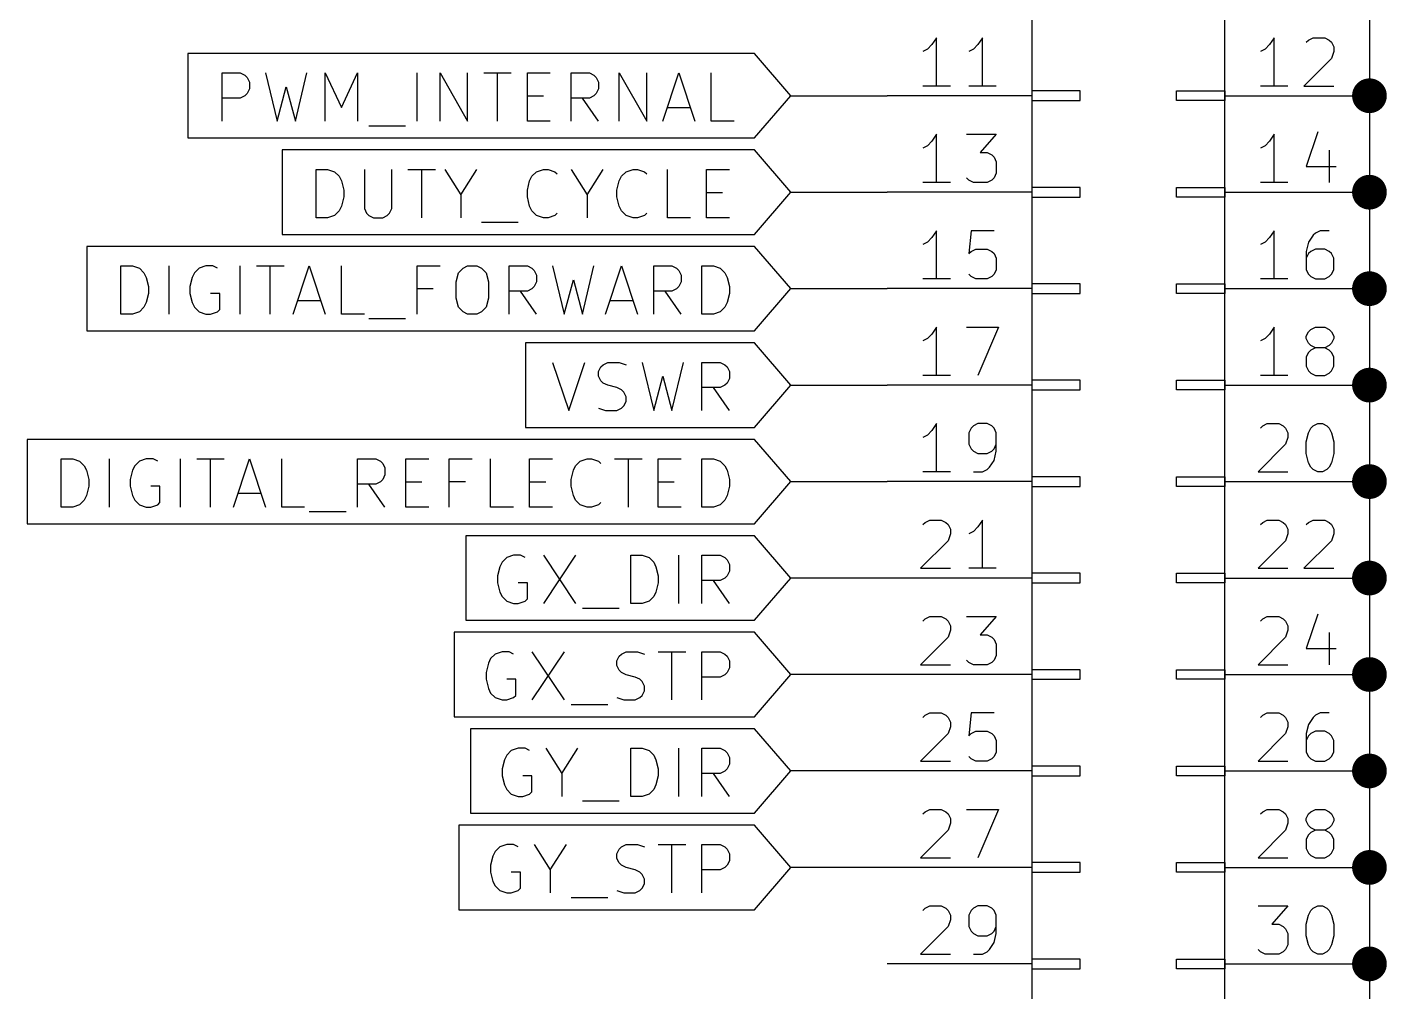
# Model space of a CAD drawing. Extents: x 0.4 to 16.1, y -11.3 to -0.4.
# Drawn here: x 10.298 to 11.708, y -2.739 to -1.739 of the extents above; entities that cross this region are included whole.
import ezdxf

# ---------------------------------------------------------------- set-up
doc = ezdxf.new("R2010")
doc.units = 0
doc.header["$MEASUREMENT"] = 0
for name, color, linetype in [('GREEN3', 91, 'CONTINUOUS'), ('LYELLOW', 51, 'CONTINUOUS'), ('RED2', 1, 'CONTINUOUS'), ('RED3', 11, 'CONTINUOUS')]:
    doc.layers.add(name, color=color, linetype=linetype)

msp = doc.modelspace()

# ---------------------------------------------------------------- linework, layer by layer
at = {"layer": 'GREEN3', "linetype": 'CONTINUOUS'}
for p, q in [((11.69, -1.71), (11.69, -1.81)), ((11.09, -1.81), (11.19, -1.81)), ((11.69, -1.81), (11.69, -1.91)), ((11.09, -1.91), (11.19, -1.91)), ((11.69, -1.91), (11.69, -2.01)), ((11.09, -2.01), (11.19, -2.01)), ((11.69, -2.01), (11.69, -2.11)), ((11.09, -2.11), (11.19, -2.11)), ((11.69, -2.11), (11.69, -2.21)), ((11.09, -2.21), (11.19, -2.21)), ((11.69, -2.21), (11.69, -2.31)), ((11.19, -2.31), (11.09, -2.31)), ((11.69, -2.31), (11.69, -2.41)), ((11.19, -2.41), (11.09, -2.41)), ((11.69, -2.41), (11.69, -2.51)), ((11.19, -2.51), (11.09, -2.51)), ((11.69, -2.51), (11.69, -2.61)), ((11.19, -2.61), (11.09, -2.61)), ((11.69, -2.61), (11.69, -2.71)), ((11.69, -2.71), (11.69, -2.81))]:
    msp.add_line(p, q, dxfattribs=at)
at = {"layer": 'GREEN3', "const_width": 0.018}
for points in [[(11.681, -1.81, 1), (11.699, -1.81, 1)], [(11.681, -1.91, 1), (11.699, -1.91, 1)], [(11.681, -2.01, 1), (11.699, -2.01, 1)], [(11.681, -2.11, 1), (11.699, -2.11, 1)], [(11.681, -2.21, 1), (11.699, -2.21, 1)], [(11.681, -2.31, 1), (11.699, -2.31, 1)], [(11.681, -2.41, 1), (11.699, -2.41, 1)], [(11.681, -2.51, 1), (11.699, -2.51, 1)], [(11.681, -2.61, 1), (11.699, -2.61, 1)], [(11.681, -2.71, 1), (11.699, -2.71, 1)]]:
    msp.add_lwpolyline(points, format="xyb", close=True, dxfattribs=at)
at = {"layer": 'LYELLOW', "linetype": 'CONTINUOUS'}
for p, q in [((11.34, -1.26), (11.34, -3.76)), ((11.54, -3.76), (11.54, -1.26))]:
    msp.add_line(p, q, dxfattribs=at)
at = {"layer": 'RED2', "linetype": 'CONTINUOUS'}
for p, q in [((11.34, -1.26), (11.34, -3.76)), ((11.54, -3.76), (11.54, -1.26)), ((11.0525, -1.7662), (10.4649, -1.7662)), ((10.4649, -1.7662), (10.4649, -1.81)), ((11.09, -1.81), (11.0525, -1.7662)), ((10.5002, -1.8364), (10.5002, -1.7864)), ((10.5002, -1.7864), (10.5192, -1.7864)), ((10.5192, -1.7864), (10.524, -1.7888)), ((10.524, -1.7888), (10.5264, -1.7911)), ((10.5454, -1.7864), (10.5573, -1.8364)), ((10.5764, -1.8364), (10.5883, -1.7864)), ((10.6073, -1.8364), (10.6073, -1.7864)), ((10.6073, -1.7864), (10.624, -1.8221)), ((10.624, -1.8221), (10.6406, -1.7864)), ((10.6406, -1.7864), (10.6406, -1.8364)), ((10.7026, -1.8364), (10.7026, -1.7864)), ((10.7264, -1.8364), (10.7264, -1.7864)), ((10.7264, -1.7864), (10.7549, -1.8364)), ((10.7549, -1.8364), (10.7549, -1.7864)), ((10.7716, -1.7864), (10.8002, -1.7864)), ((10.7859, -1.8364), (10.7859, -1.7864)), ((10.8168, -1.8364), (10.8168, -1.7864)), ((10.8168, -1.7864), (10.8406, -1.7864)), ((10.8621, -1.8364), (10.8621, -1.7864)), ((10.8621, -1.7864), (10.8811, -1.7864)), ((10.8811, -1.7864), (10.8859, -1.7888)), ((10.8859, -1.7888), (10.8883, -1.7911)), ((10.9121, -1.8364), (10.9121, -1.7864)), ((10.9121, -1.7864), (10.9406, -1.8364)), ((10.9406, -1.8364), (10.9406, -1.7864)), ((10.9573, -1.8364), (10.974, -1.7864)), ((10.974, -1.7864), (10.9906, -1.8364)), ((11.0073, -1.8364), (11.0073, -1.7864)), ((10.5264, -1.7911), (10.5287, -1.7959)), ((10.5287, -1.803), (10.5264, -1.8078)), ((10.5287, -1.7959), (10.5287, -1.803)), ((10.5573, -1.8364), (10.5668, -1.8007)), ((10.5668, -1.8007), (10.5764, -1.8364)), ((10.8883, -1.7911), (10.8906, -1.7959)), ((10.8906, -1.803), (10.8883, -1.8078)), ((10.8906, -1.7959), (10.8906, -1.803)), ((10.4649, -1.81), (10.4649, -1.8538)), ((10.5192, -1.8126), (10.5002, -1.8126)), ((10.524, -1.8102), (10.5192, -1.8126)), ((10.5264, -1.8078), (10.524, -1.8102)), ((10.8168, -1.8102), (10.8335, -1.8102)), ((10.8811, -1.8126), (10.8621, -1.8126)), ((10.8906, -1.8364), (10.874, -1.8126)), ((10.8859, -1.8102), (10.8811, -1.8126)), ((10.8883, -1.8078), (10.8859, -1.8102)), ((11.0525, -1.8538), (11.09, -1.81)), ((11.34, -1.81), (11.19, -1.81)), ((11.34, -1.805), (11.34, -1.815)), ((11.39, -1.805), (11.34, -1.805)), ((11.34, -1.815), (11.39, -1.815)), ((11.39, -1.815), (11.39, -1.805)), ((11.49, -1.815), (11.49, -1.805)), ((11.49, -1.805), (11.54, -1.805)), ((11.54, -1.815), (11.49, -1.815)), ((11.54, -1.805), (11.54, -1.815)), ((11.54, -1.81), (11.69, -1.81)), ((10.9621, -1.8221), (10.9859, -1.8221)), ((10.6526, -1.8411), (10.6906, -1.8411)), ((10.8406, -1.8364), (10.8168, -1.8364)), ((11.0311, -1.8364), (11.0073, -1.8364)), ((10.4649, -1.8538), (11.0525, -1.8538)), ((11.0525, -1.8662), (10.5625, -1.8662)), ((10.5625, -1.8662), (10.5625, -1.91)), ((11.09, -1.91), (11.0525, -1.8662)), ((10.5978, -1.9364), (10.5978, -1.8864)), ((10.5978, -1.8864), (10.6097, -1.8864)), ((10.6097, -1.8864), (10.6168, -1.8888)), ((10.6168, -1.8888), (10.6216, -1.8935)), ((10.6478, -1.8864), (10.6478, -1.9269)), ((10.6764, -1.9269), (10.6764, -1.8864)), ((10.693, -1.8864), (10.7216, -1.8864)), ((10.7073, -1.9364), (10.7073, -1.8864)), ((10.7311, -1.8864), (10.7478, -1.9126)), ((10.7478, -1.9126), (10.7645, -1.8864)), ((10.8216, -1.8935), (10.8264, -1.8888)), ((10.8264, -1.8888), (10.8335, -1.8864)), ((10.8335, -1.8864), (10.8383, -1.8864)), ((10.8383, -1.8864), (10.8454, -1.8888)), ((10.8454, -1.8888), (10.8478, -1.8911)), ((10.8621, -1.8864), (10.8787, -1.9126)), ((10.8787, -1.9126), (10.8954, -1.8864)), ((10.9145, -1.8935), (10.9192, -1.8888)), ((10.9192, -1.8888), (10.9264, -1.8864)), ((10.9264, -1.8864), (10.9311, -1.8864)), ((10.9311, -1.8864), (10.9383, -1.8888)), ((10.9383, -1.8888), (10.9406, -1.8911)), ((10.9621, -1.9364), (10.9621, -1.8864)), ((11.0026, -1.9364), (11.0026, -1.8864)), ((11.0026, -1.8864), (11.0264, -1.8864)), ((10.6216, -1.8935), (10.624, -1.8983)), ((10.624, -1.8983), (10.6264, -1.9078)), ((10.8168, -1.9078), (10.8192, -1.8983)), ((10.8192, -1.8983), (10.8216, -1.8935)), ((10.9097, -1.9078), (10.9121, -1.8983)), ((10.9121, -1.8983), (10.9145, -1.8935)), ((10.5625, -1.91), (10.5625, -1.9538)), ((10.6264, -1.9149), (10.624, -1.9245)), ((10.6264, -1.9078), (10.6264, -1.9149)), ((10.7478, -1.9126), (10.7478, -1.9364)), ((10.8168, -1.9149), (10.8168, -1.9078)), ((10.8192, -1.9245), (10.8168, -1.9149)), ((10.8787, -1.9126), (10.8787, -1.9364)), ((10.9097, -1.9149), (10.9097, -1.9078)), ((10.9121, -1.9245), (10.9097, -1.9149)), ((11.0026, -1.9102), (11.0192, -1.9102)), ((11.0525, -1.9538), (11.09, -1.91)), ((11.34, -1.91), (11.19, -1.91)), ((11.34, -1.905), (11.34, -1.915)), ((11.39, -1.905), (11.34, -1.905)), ((11.34, -1.915), (11.39, -1.915)), ((11.39, -1.915), (11.39, -1.905)), ((11.49, -1.915), (11.49, -1.905)), ((11.49, -1.905), (11.54, -1.905)), ((11.54, -1.915), (11.49, -1.915)), ((11.54, -1.905), (11.54, -1.915)), ((11.54, -1.91), (11.69, -1.91)), ((10.6216, -1.9292), (10.6168, -1.934)), ((10.624, -1.9245), (10.6216, -1.9292)), ((10.6478, -1.9269), (10.6502, -1.9316)), ((10.674, -1.9316), (10.6764, -1.9269)), ((10.8216, -1.9292), (10.8192, -1.9245)), ((10.8264, -1.934), (10.8216, -1.9292)), ((10.9145, -1.9292), (10.9121, -1.9245)), ((10.9192, -1.934), (10.9145, -1.9292)), ((10.6097, -1.9364), (10.5978, -1.9364)), ((10.6168, -1.934), (10.6097, -1.9364)), ((10.6502, -1.9316), (10.6526, -1.934)), ((10.6526, -1.934), (10.6573, -1.9364)), ((10.6573, -1.9364), (10.6668, -1.9364)), ((10.6668, -1.9364), (10.6716, -1.934)), ((10.6716, -1.934), (10.674, -1.9316)), ((10.7692, -1.9411), (10.8073, -1.9411)), ((10.8335, -1.9364), (10.8264, -1.934)), ((10.8383, -1.9364), (10.8335, -1.9364)), ((10.8454, -1.934), (10.8383, -1.9364)), ((10.8478, -1.9316), (10.8454, -1.934)), ((10.9264, -1.9364), (10.9192, -1.934)), ((10.9311, -1.9364), (10.9264, -1.9364)), ((10.9383, -1.934), (10.9311, -1.9364)), ((10.9406, -1.9316), (10.9383, -1.934)), ((10.9859, -1.9364), (10.9621, -1.9364)), ((11.0264, -1.9364), (11.0026, -1.9364)), ((10.5625, -1.9538), (11.0525, -1.9538)), ((11.0525, -1.9662), (10.3601, -1.9662)), ((10.3601, -1.9662), (10.3601, -2.01)), ((11.09, -2.01), (11.0525, -1.9662)), ((10.3954, -2.0364), (10.3954, -1.9864)), ((10.3954, -1.9864), (10.4073, -1.9864)), ((10.4073, -1.9864), (10.4145, -1.9888)), ((10.4454, -2.0364), (10.4454, -1.9864)), ((10.4835, -1.9864), (10.4764, -1.9888)), ((10.4906, -1.9864), (10.4835, -1.9864)), ((10.4954, -1.9888), (10.4906, -1.9864)), ((10.5192, -2.0364), (10.5192, -1.9864)), ((10.5359, -1.9864), (10.5645, -1.9864)), ((10.5502, -2.0364), (10.5502, -1.9864)), ((10.574, -2.0364), (10.5906, -1.9864)), ((10.5906, -1.9864), (10.6073, -2.0364)), ((10.624, -2.0364), (10.624, -1.9864)), ((10.7026, -2.0364), (10.7026, -1.9864)), ((10.7026, -1.9864), (10.7264, -1.9864)), ((10.7502, -1.9888), (10.7549, -1.9864)), ((10.7549, -1.9864), (10.7645, -1.9864)), ((10.7645, -1.9864), (10.7692, -1.9888)), ((10.7978, -2.0364), (10.7978, -1.9864)), ((10.7978, -1.9864), (10.8168, -1.9864)), ((10.8168, -1.9864), (10.8216, -1.9888)), ((10.843, -1.9864), (10.8549, -2.0364)), ((10.874, -2.0364), (10.8859, -1.9864)), ((10.8978, -2.0364), (10.9145, -1.9864)), ((10.9145, -1.9864), (10.9311, -2.0364)), ((10.9478, -2.0364), (10.9478, -1.9864)), ((10.9478, -1.9864), (10.9668, -1.9864)), ((10.9668, -1.9864), (10.9716, -1.9888)), ((10.9978, -2.0364), (10.9978, -1.9864)), ((10.9978, -1.9864), (11.0097, -1.9864)), ((11.0097, -1.9864), (11.0168, -1.9888)), ((10.4145, -1.9888), (10.4192, -1.9935)), ((10.4192, -1.9935), (10.4216, -1.9983)), ((10.4216, -1.9983), (10.424, -2.0078)), ((10.4692, -1.9983), (10.4668, -2.0078)), ((10.4716, -1.9935), (10.4692, -1.9983)), ((10.4764, -1.9888), (10.4716, -1.9935)), ((10.743, -2.003), (10.7454, -1.9935)), ((10.7454, -1.9935), (10.7502, -1.9888)), ((10.7692, -1.9888), (10.774, -1.9935)), ((10.774, -1.9935), (10.7764, -2.003)), ((10.8216, -1.9888), (10.824, -1.9911)), ((10.824, -1.9911), (10.8264, -1.9959)), ((10.8264, -1.9959), (10.8264, -2.003)), ((10.8549, -2.0364), (10.8645, -2.0007)), ((10.8645, -2.0007), (10.874, -2.0364)), ((10.9716, -1.9888), (10.974, -1.9911)), ((10.974, -1.9911), (10.9764, -1.9959)), ((10.9764, -1.9959), (10.9764, -2.003)), ((11.0168, -1.9888), (11.0216, -1.9935)), ((11.0216, -1.9935), (11.024, -1.9983)), ((11.024, -1.9983), (11.0264, -2.0078)), ((10.3601, -2.01), (10.3601, -2.0538)), ((10.424, -2.0149), (10.4216, -2.0245)), ((10.424, -2.0078), (10.424, -2.0149)), ((10.4668, -2.0078), (10.4668, -2.0149)), ((10.4668, -2.0149), (10.4692, -2.0245)), ((10.4978, -2.0149), (10.4883, -2.0149)), ((10.4978, -2.0316), (10.4978, -2.0149)), ((10.7192, -2.0102), (10.7026, -2.0102)), ((10.743, -2.0197), (10.743, -2.003)), ((10.7764, -2.003), (10.7764, -2.0197)), ((10.8168, -2.0126), (10.7978, -2.0126)), ((10.8264, -2.0364), (10.8097, -2.0126)), ((10.8216, -2.0102), (10.8168, -2.0126)), ((10.824, -2.0078), (10.8216, -2.0102)), ((10.8264, -2.003), (10.824, -2.0078)), ((10.9668, -2.0126), (10.9478, -2.0126)), ((10.9764, -2.0364), (10.9597, -2.0126)), ((10.9716, -2.0102), (10.9668, -2.0126)), ((10.974, -2.0078), (10.9716, -2.0102)), ((10.9764, -2.003), (10.974, -2.0078)), ((11.0264, -2.0149), (11.024, -2.0245)), ((11.0264, -2.0078), (11.0264, -2.0149)), ((11.0525, -2.0538), (11.09, -2.01)), ((11.34, -2.01), (11.19, -2.01)), ((11.34, -2.005), (11.34, -2.015)), ((11.39, -2.005), (11.34, -2.005)), ((11.34, -2.015), (11.39, -2.015)), ((11.39, -2.015), (11.39, -2.005)), ((11.49, -2.015), (11.49, -2.005)), ((11.49, -2.005), (11.54, -2.005)), ((11.54, -2.015), (11.49, -2.015)), ((11.54, -2.005), (11.54, -2.015)), ((11.54, -2.01), (11.69, -2.01)), ((10.4192, -2.0292), (10.4145, -2.034)), ((10.4216, -2.0245), (10.4192, -2.0292)), ((10.4692, -2.0245), (10.4716, -2.0292)), ((10.4716, -2.0292), (10.4764, -2.034)), ((10.5787, -2.0221), (10.6026, -2.0221)), ((10.7454, -2.0292), (10.743, -2.0197)), ((10.7502, -2.034), (10.7454, -2.0292)), ((10.774, -2.0292), (10.7692, -2.034)), ((10.7764, -2.0197), (10.774, -2.0292)), ((10.9026, -2.0221), (10.9264, -2.0221)), ((11.0216, -2.0292), (11.0168, -2.034)), ((11.024, -2.0245), (11.0216, -2.0292)), ((10.4073, -2.0364), (10.3954, -2.0364)), ((10.4145, -2.034), (10.4073, -2.0364)), ((10.4764, -2.034), (10.4835, -2.0364)), ((10.4835, -2.0364), (10.4883, -2.0364)), ((10.4883, -2.0364), (10.4954, -2.034)), ((10.4954, -2.034), (10.4978, -2.0316)), ((10.6478, -2.0364), (10.624, -2.0364)), ((10.6526, -2.0411), (10.6906, -2.0411)), ((10.7549, -2.0364), (10.7502, -2.034)), ((10.7645, -2.0364), (10.7549, -2.0364)), ((10.7692, -2.034), (10.7645, -2.0364)), ((11.0097, -2.0364), (10.9978, -2.0364)), ((11.0168, -2.034), (11.0097, -2.0364)), ((10.3601, -2.0538), (11.0525, -2.0538)), ((11.0525, -2.0662), (10.8149, -2.0662)), ((10.8149, -2.0662), (10.8149, -2.11)), ((11.09, -2.11), (11.0525, -2.0662)), ((10.843, -2.0864), (10.8597, -2.1364)), ((10.8597, -2.1364), (10.8764, -2.0864)), ((10.8954, -2.0888), (10.9002, -2.0864)), ((10.9002, -2.0864), (10.9121, -2.0864)), ((10.9121, -2.0864), (10.9192, -2.0888)), ((10.9359, -2.0864), (10.9478, -2.1364)), ((10.9668, -2.1364), (10.9787, -2.0864)), ((10.9978, -2.1364), (10.9978, -2.0864)), ((10.9978, -2.0864), (11.0168, -2.0864)), ((11.0168, -2.0864), (11.0216, -2.0888)), ((10.8907, -2.0959), (10.893, -2.0911)), ((10.8907, -2.1007), (10.8907, -2.0959)), ((10.893, -2.0911), (10.8954, -2.0888)), ((11.0216, -2.0888), (11.024, -2.0911)), ((11.024, -2.0911), (11.0264, -2.0959)), ((11.0264, -2.0959), (11.0264, -2.103)), ((10.8149, -2.11), (10.8149, -2.1538)), ((10.893, -2.1054), (10.8907, -2.1007)), ((10.8954, -2.1078), (10.893, -2.1054)), ((10.9002, -2.1102), (10.8954, -2.1078)), ((10.9097, -2.1126), (10.9002, -2.1102)), ((10.9145, -2.1149), (10.9097, -2.1126)), ((10.9478, -2.1364), (10.9573, -2.1007)), ((10.9573, -2.1007), (10.9668, -2.1364)), ((11.0168, -2.1126), (10.9978, -2.1126)), ((11.0264, -2.1364), (11.0097, -2.1126)), ((11.0216, -2.1102), (11.0168, -2.1126)), ((11.024, -2.1078), (11.0216, -2.1102)), ((11.0264, -2.103), (11.024, -2.1078)), ((11.0525, -2.1538), (11.09, -2.11)), ((11.34, -2.11), (11.19, -2.11)), ((11.34, -2.105), (11.34, -2.115)), ((11.39, -2.105), (11.34, -2.105)), ((11.39, -2.115), (11.39, -2.105)), ((11.49, -2.115), (11.49, -2.105)), ((11.49, -2.105), (11.54, -2.105)), ((11.54, -2.105), (11.54, -2.115)), ((11.54, -2.11), (11.69, -2.11)), ((10.9168, -2.1173), (10.9145, -2.1149)), ((10.9192, -2.1221), (10.9168, -2.1173)), ((10.9168, -2.1316), (10.9192, -2.1269)), ((10.9192, -2.1269), (10.9192, -2.1221)), ((11.34, -2.115), (11.39, -2.115)), ((11.54, -2.115), (11.49, -2.115)), ((10.8907, -2.134), (10.8978, -2.1364)), ((10.8978, -2.1364), (10.9097, -2.1364)), ((10.9097, -2.1364), (10.9145, -2.134)), ((10.9145, -2.134), (10.9168, -2.1316)), ((10.8149, -2.1538), (11.0525, -2.1538)), ((11.0525, -2.1662), (10.2982, -2.1662)), ((10.2982, -2.1662), (10.2982, -2.21)), ((11.09, -2.21), (11.0525, -2.1662)), ((10.3335, -2.2364), (10.3335, -2.1864)), ((10.3335, -2.1864), (10.3454, -2.1864)), ((10.3454, -2.1864), (10.3526, -2.1888)), ((10.3526, -2.1888), (10.3573, -2.1935)), ((10.3573, -2.1935), (10.3597, -2.1983)), ((10.3597, -2.1983), (10.3621, -2.2078)), ((10.3835, -2.2364), (10.3835, -2.1864)), ((10.4073, -2.1983), (10.4049, -2.2078)), ((10.4097, -2.1935), (10.4073, -2.1983)), ((10.4145, -2.1888), (10.4097, -2.1935)), ((10.4216, -2.1864), (10.4145, -2.1888)), ((10.4287, -2.1864), (10.4216, -2.1864)), ((10.4335, -2.1888), (10.4287, -2.1864)), ((10.4573, -2.2364), (10.4573, -2.1864)), ((10.474, -2.1864), (10.5026, -2.1864)), ((10.4883, -2.2364), (10.4883, -2.1864)), ((10.5121, -2.2364), (10.5287, -2.1864)), ((10.5287, -2.1864), (10.5454, -2.2364)), ((10.5621, -2.2364), (10.5621, -2.1864)), ((10.6407, -2.2364), (10.6407, -2.1864)), ((10.6407, -2.1864), (10.6597, -2.1864)), ((10.6597, -2.1864), (10.6645, -2.1888)), ((10.6645, -2.1888), (10.6668, -2.1911)), ((10.6668, -2.1911), (10.6692, -2.1959)), ((10.6692, -2.1959), (10.6692, -2.203)), ((10.6907, -2.2364), (10.6907, -2.1864)), ((10.6907, -2.1864), (10.7145, -2.1864)), ((10.7359, -2.2364), (10.7359, -2.1864)), ((10.7359, -2.1864), (10.7597, -2.1864)), ((10.7787, -2.2364), (10.7787, -2.1864)), ((10.8192, -2.2364), (10.8192, -2.1864)), ((10.8192, -2.1864), (10.843, -2.1864)), ((10.8621, -2.2078), (10.8645, -2.1983)), ((10.8645, -2.1983), (10.8668, -2.1935)), ((10.8668, -2.1935), (10.8716, -2.1888)), ((10.8716, -2.1888), (10.8787, -2.1864)), ((10.8787, -2.1864), (10.8835, -2.1864)), ((10.8835, -2.1864), (10.8907, -2.1888)), ((10.8907, -2.1888), (10.893, -2.1911)), ((10.9073, -2.1864), (10.9359, -2.1864)), ((10.9216, -2.2364), (10.9216, -2.1864)), ((10.9526, -2.2364), (10.9526, -2.1864)), ((10.9526, -2.1864), (10.9764, -2.1864)), ((10.9978, -2.2364), (10.9978, -2.1864)), ((10.9978, -2.1864), (11.0097, -2.1864)), ((11.0097, -2.1864), (11.0168, -2.1888)), ((11.0168, -2.1888), (11.0216, -2.1935)), ((11.0216, -2.1935), (11.024, -2.1983)), ((11.024, -2.1983), (11.0264, -2.2078)), ((10.2982, -2.21), (10.2982, -2.2538)), ((10.3621, -2.2078), (10.3621, -2.2149)), ((10.4049, -2.2078), (10.4049, -2.2149)), ((10.6597, -2.2126), (10.6407, -2.2126)), ((10.6692, -2.2364), (10.6526, -2.2126)), ((10.6645, -2.2102), (10.6597, -2.2126)), ((10.6668, -2.2078), (10.6645, -2.2102)), ((10.6692, -2.203), (10.6668, -2.2078)), ((10.6907, -2.2102), (10.7073, -2.2102)), ((10.7526, -2.2102), (10.7359, -2.2102)), ((10.8192, -2.2102), (10.8359, -2.2102)), ((10.8621, -2.2149), (10.8621, -2.2078)), ((10.9526, -2.2102), (10.9692, -2.2102)), ((11.0264, -2.2078), (11.0264, -2.2149)), ((11.0525, -2.2538), (11.09, -2.21)), ((11.34, -2.21), (11.19, -2.21)), ((11.34, -2.205), (11.34, -2.215)), ((11.39, -2.205), (11.34, -2.205)), ((11.39, -2.215), (11.39, -2.205)), ((11.49, -2.215), (11.49, -2.205)), ((11.49, -2.205), (11.54, -2.205)), ((11.54, -2.205), (11.54, -2.215)), ((11.54, -2.21), (11.69, -2.21)), ((10.3597, -2.2245), (10.3573, -2.2292)), ((10.3621, -2.2149), (10.3597, -2.2245)), ((10.4049, -2.2149), (10.4073, -2.2245)), ((10.4073, -2.2245), (10.4097, -2.2292)), ((10.4359, -2.2149), (10.4264, -2.2149)), ((10.4359, -2.2316), (10.4359, -2.2149)), ((10.5168, -2.2221), (10.5407, -2.2221)), ((10.8645, -2.2245), (10.8621, -2.2149)), ((10.8668, -2.2292), (10.8645, -2.2245)), ((11.024, -2.2245), (11.0216, -2.2292)), ((11.0264, -2.2149), (11.024, -2.2245)), ((11.34, -2.215), (11.39, -2.215)), ((11.54, -2.215), (11.49, -2.215)), ((10.3454, -2.2364), (10.3335, -2.2364)), ((10.3526, -2.234), (10.3454, -2.2364)), ((10.3573, -2.2292), (10.3526, -2.234)), ((10.4097, -2.2292), (10.4145, -2.234)), ((10.4145, -2.234), (10.4216, -2.2364)), ((10.4216, -2.2364), (10.4264, -2.2364)), ((10.4264, -2.2364), (10.4335, -2.234)), ((10.4335, -2.234), (10.4359, -2.2316)), ((10.5859, -2.2364), (10.5621, -2.2364)), ((10.5907, -2.2411), (10.6288, -2.2411)), ((10.7145, -2.2364), (10.6907, -2.2364)), ((10.8026, -2.2364), (10.7787, -2.2364)), ((10.843, -2.2364), (10.8192, -2.2364)), ((10.8716, -2.234), (10.8668, -2.2292)), ((10.8787, -2.2364), (10.8716, -2.234)), ((10.8835, -2.2364), (10.8787, -2.2364)), ((10.8907, -2.234), (10.8835, -2.2364)), ((10.893, -2.2316), (10.8907, -2.234)), ((10.9764, -2.2364), (10.9526, -2.2364)), ((11.0097, -2.2364), (10.9978, -2.2364)), ((11.0168, -2.234), (11.0097, -2.2364)), ((11.0216, -2.2292), (11.0168, -2.234)), ((10.2982, -2.2538), (11.0525, -2.2538)), ((11.0525, -2.2662), (10.753, -2.2662)), ((10.753, -2.2662), (10.753, -2.31)), ((11.09, -2.31), (11.0525, -2.2662)), ((10.7906, -2.2935), (10.7883, -2.2983)), ((10.7954, -2.2888), (10.7906, -2.2935)), ((10.8026, -2.2864), (10.7954, -2.2888)), ((10.8097, -2.2864), (10.8026, -2.2864)), ((10.8145, -2.2888), (10.8097, -2.2864)), ((10.8335, -2.2864), (10.8668, -2.3364)), ((10.8668, -2.2864), (10.8335, -2.3364)), ((10.924, -2.3364), (10.924, -2.2864)), ((10.924, -2.2864), (10.9359, -2.2864)), ((10.9359, -2.2864), (10.943, -2.2888)), ((10.943, -2.2888), (10.9478, -2.2935)), ((10.9478, -2.2935), (10.9502, -2.2983)), ((10.974, -2.3364), (10.974, -2.2864)), ((10.9978, -2.3364), (10.9978, -2.2864)), ((10.9978, -2.2864), (11.0168, -2.2864)), ((11.0168, -2.2864), (11.0216, -2.2888)), ((11.0216, -2.2888), (11.024, -2.2911)), ((11.024, -2.2911), (11.0264, -2.2959)), ((11.0264, -2.2959), (11.0264, -2.303)), ((10.753, -2.31), (10.753, -2.3538)), ((10.7883, -2.2983), (10.7859, -2.3078)), ((10.7859, -2.3078), (10.7859, -2.3149)), ((10.9502, -2.2983), (10.9526, -2.3078)), ((10.9526, -2.3078), (10.9526, -2.3149)), ((11.0216, -2.3102), (11.0168, -2.3126)), ((11.024, -2.3078), (11.0216, -2.3102)), ((11.0264, -2.303), (11.024, -2.3078)), ((11.0525, -2.3538), (11.09, -2.31)), ((11.34, -2.31), (11.19, -2.31)), ((11.34, -2.305), (11.34, -2.315)), ((11.39, -2.305), (11.34, -2.305)), ((11.39, -2.315), (11.39, -2.305)), ((11.49, -2.315), (11.49, -2.305)), ((11.49, -2.305), (11.54, -2.305)), ((11.54, -2.305), (11.54, -2.315)), ((11.54, -2.31), (11.69, -2.31)), ((10.7859, -2.3149), (10.7883, -2.3245)), ((10.7883, -2.3245), (10.7906, -2.3292)), ((10.8168, -2.3149), (10.8073, -2.3149)), ((10.8168, -2.3316), (10.8168, -2.3149)), ((10.9502, -2.3245), (10.9478, -2.3292)), ((10.9526, -2.3149), (10.9502, -2.3245)), ((11.0168, -2.3126), (10.9978, -2.3126)), ((11.0264, -2.3364), (11.0097, -2.3126)), ((11.34, -2.315), (11.39, -2.315)), ((11.54, -2.315), (11.49, -2.315)), ((10.7906, -2.3292), (10.7954, -2.334)), ((10.7954, -2.334), (10.8026, -2.3364)), ((10.8026, -2.3364), (10.8073, -2.3364)), ((10.8073, -2.3364), (10.8145, -2.334)), ((10.8145, -2.334), (10.8168, -2.3316)), ((10.9359, -2.3364), (10.924, -2.3364)), ((10.943, -2.334), (10.9359, -2.3364)), ((10.9478, -2.3292), (10.943, -2.334)), ((10.753, -2.3538), (11.0525, -2.3538)), ((10.874, -2.3411), (10.9121, -2.3411)), ((11.0525, -2.3662), (10.7411, -2.3662)), ((10.7411, -2.3662), (10.7411, -2.41)), ((11.09, -2.41), (11.0525, -2.3662)), ((10.7787, -2.3935), (10.7764, -2.3983)), ((10.7835, -2.3888), (10.7787, -2.3935)), ((10.7907, -2.3864), (10.7835, -2.3888)), ((10.7978, -2.3864), (10.7907, -2.3864)), ((10.8026, -2.3888), (10.7978, -2.3864)), ((10.8216, -2.3864), (10.8549, -2.4364)), ((10.8549, -2.3864), (10.8216, -2.4364)), ((10.9097, -2.3959), (10.9121, -2.3911)), ((10.9097, -2.4007), (10.9097, -2.3959)), ((10.9121, -2.3911), (10.9145, -2.3888)), ((10.9145, -2.3888), (10.9192, -2.3864)), ((10.9192, -2.3864), (10.9311, -2.3864)), ((10.9311, -2.3864), (10.9383, -2.3888)), ((10.9526, -2.3864), (10.9811, -2.3864)), ((10.9668, -2.4364), (10.9668, -2.3864)), ((10.9978, -2.4364), (10.9978, -2.3864)), ((10.9978, -2.3864), (11.0168, -2.3864)), ((11.0168, -2.3864), (11.0216, -2.3888)), ((11.0216, -2.3888), (11.024, -2.3911)), ((11.024, -2.3911), (11.0264, -2.3959)), ((11.0264, -2.3959), (11.0264, -2.403)), ((10.7411, -2.41), (10.7411, -2.4538)), ((10.7764, -2.3983), (10.774, -2.4078)), ((10.774, -2.4078), (10.774, -2.4149)), ((10.9121, -2.4054), (10.9097, -2.4007)), ((10.9145, -2.4078), (10.9121, -2.4054)), ((10.9192, -2.4102), (10.9145, -2.4078)), ((10.9287, -2.4126), (10.9192, -2.4102)), ((11.0216, -2.4102), (11.0168, -2.4126)), ((11.024, -2.4078), (11.0216, -2.4102)), ((11.0264, -2.403), (11.024, -2.4078)), ((11.0525, -2.4538), (11.09, -2.41)), ((11.34, -2.41), (11.19, -2.41)), ((11.34, -2.405), (11.34, -2.415)), ((11.39, -2.405), (11.34, -2.405)), ((11.39, -2.415), (11.39, -2.405)), ((11.49, -2.415), (11.49, -2.405)), ((11.49, -2.405), (11.54, -2.405)), ((11.54, -2.405), (11.54, -2.415)), ((11.54, -2.41), (11.69, -2.41)), ((10.774, -2.4149), (10.7764, -2.4245)), ((10.7764, -2.4245), (10.7787, -2.4292)), ((10.8049, -2.4149), (10.7954, -2.4149)), ((10.8049, -2.4316), (10.8049, -2.4149)), ((10.9335, -2.4149), (10.9287, -2.4126)), ((10.9359, -2.4173), (10.9335, -2.4149)), ((10.9383, -2.4221), (10.9359, -2.4173)), ((10.9383, -2.4269), (10.9383, -2.4221)), ((11.0168, -2.4126), (10.9978, -2.4126)), ((11.34, -2.415), (11.39, -2.415)), ((11.54, -2.415), (11.49, -2.415)), ((10.7787, -2.4292), (10.7835, -2.434)), ((10.7835, -2.434), (10.7907, -2.4364)), ((10.7907, -2.4364), (10.7954, -2.4364)), ((10.7954, -2.4364), (10.8026, -2.434)), ((10.8026, -2.434), (10.8049, -2.4316)), ((10.9097, -2.434), (10.9168, -2.4364)), ((10.9168, -2.4364), (10.9287, -2.4364)), ((10.9287, -2.4364), (10.9335, -2.434)), ((10.9335, -2.434), (10.9359, -2.4316)), ((10.9359, -2.4316), (10.9383, -2.4269)), ((10.8621, -2.4411), (10.9002, -2.4411)), ((10.7411, -2.4538), (11.0525, -2.4538)), ((11.0525, -2.4662), (10.7577, -2.4662)), ((10.7577, -2.4662), (10.7577, -2.51)), ((11.09, -2.51), (11.0525, -2.4662)), ((10.7954, -2.4935), (10.793, -2.4983)), ((10.8002, -2.4888), (10.7954, -2.4935)), ((10.8073, -2.4864), (10.8002, -2.4888)), ((10.8145, -2.4864), (10.8073, -2.4864)), ((10.8192, -2.4888), (10.8145, -2.4864)), ((10.8359, -2.4864), (10.8526, -2.5126)), ((10.8526, -2.5126), (10.8692, -2.4864)), ((10.924, -2.5364), (10.924, -2.4864)), ((10.924, -2.4864), (10.9359, -2.4864)), ((10.9359, -2.4864), (10.943, -2.4888)), ((10.943, -2.4888), (10.9478, -2.4935)), ((10.9478, -2.4935), (10.9502, -2.4983)), ((10.974, -2.5364), (10.974, -2.4864)), ((10.9978, -2.5364), (10.9978, -2.4864)), ((10.9978, -2.4864), (11.0168, -2.4864)), ((11.0168, -2.4864), (11.0216, -2.4888)), ((11.0216, -2.4888), (11.024, -2.4911)), ((11.024, -2.4911), (11.0264, -2.4959)), ((10.793, -2.4983), (10.7906, -2.5078)), ((10.7906, -2.5078), (10.7906, -2.5149)), ((10.9502, -2.4983), (10.9526, -2.5078)), ((10.9526, -2.5078), (10.9526, -2.5149)), ((11.024, -2.5078), (11.0216, -2.5102)), ((11.0264, -2.503), (11.024, -2.5078)), ((11.0264, -2.4959), (11.0264, -2.503)), ((11.34, -2.505), (11.34, -2.515)), ((11.39, -2.505), (11.34, -2.505)), ((11.39, -2.515), (11.39, -2.505)), ((11.49, -2.515), (11.49, -2.505)), ((11.49, -2.505), (11.54, -2.505)), ((11.54, -2.505), (11.54, -2.515)), ((10.7577, -2.51), (10.7577, -2.5538)), ((10.7906, -2.5149), (10.793, -2.5245)), ((10.8216, -2.5149), (10.8121, -2.5149)), ((10.8216, -2.5316), (10.8216, -2.5149)), ((10.8526, -2.5126), (10.8526, -2.5364)), ((10.9526, -2.5149), (10.9502, -2.5245)), ((11.0168, -2.5126), (10.9978, -2.5126)), ((11.0264, -2.5364), (11.0097, -2.5126)), ((11.0216, -2.5102), (11.0168, -2.5126)), ((11.0525, -2.5538), (11.09, -2.51)), ((11.34, -2.51), (11.19, -2.51)), ((11.34, -2.515), (11.39, -2.515)), ((11.54, -2.515), (11.49, -2.515)), ((11.54, -2.51), (11.69, -2.51)), ((10.793, -2.5245), (10.7954, -2.5292)), ((10.7954, -2.5292), (10.8002, -2.534)), ((10.8002, -2.534), (10.8073, -2.5364)), ((10.8073, -2.5364), (10.8121, -2.5364)), ((10.8121, -2.5364), (10.8192, -2.534)), ((10.8192, -2.534), (10.8216, -2.5316)), ((10.9359, -2.5364), (10.924, -2.5364)), ((10.943, -2.534), (10.9359, -2.5364)), ((10.9478, -2.5292), (10.943, -2.534)), ((10.9502, -2.5245), (10.9478, -2.5292)), ((10.874, -2.5411), (10.9121, -2.5411)), ((10.7577, -2.5538), (11.0525, -2.5538)), ((11.0525, -2.5662), (10.7458, -2.5662)), ((10.7458, -2.5662), (10.7458, -2.61)), ((11.09, -2.61), (11.0525, -2.5662)), ((10.7835, -2.5935), (10.7811, -2.5983)), ((10.7883, -2.5888), (10.7835, -2.5935)), ((10.7954, -2.5864), (10.7883, -2.5888)), ((10.8026, -2.5864), (10.7954, -2.5864)), ((10.8073, -2.5888), (10.8026, -2.5864)), ((10.824, -2.5864), (10.8406, -2.6126)), ((10.8406, -2.6126), (10.8573, -2.5864)), ((10.9097, -2.5959), (10.9121, -2.5911)), ((10.9121, -2.5911), (10.9145, -2.5888)), ((10.9145, -2.5888), (10.9192, -2.5864)), ((10.9192, -2.5864), (10.9311, -2.5864)), ((10.9311, -2.5864), (10.9383, -2.5888)), ((10.9526, -2.5864), (10.9811, -2.5864)), ((10.9668, -2.6364), (10.9668, -2.5864)), ((10.9978, -2.6364), (10.9978, -2.5864)), ((10.9978, -2.5864), (11.0168, -2.5864)), ((11.0168, -2.5864), (11.0216, -2.5888)), ((11.0216, -2.5888), (11.024, -2.5911)), ((11.024, -2.5911), (11.0264, -2.5959)), ((10.7811, -2.5983), (10.7787, -2.6078)), ((10.7787, -2.6078), (10.7787, -2.6149)), ((10.9097, -2.6007), (10.9097, -2.5959)), ((10.9121, -2.6054), (10.9097, -2.6007)), ((10.9145, -2.6078), (10.9121, -2.6054)), ((10.9192, -2.6102), (10.9145, -2.6078)), ((11.024, -2.6078), (11.0216, -2.6102)), ((11.0264, -2.603), (11.024, -2.6078)), ((11.0264, -2.5959), (11.0264, -2.603)), ((11.34, -2.605), (11.34, -2.615)), ((11.39, -2.605), (11.34, -2.605)), ((11.39, -2.615), (11.39, -2.605)), ((11.49, -2.615), (11.49, -2.605)), ((11.49, -2.605), (11.54, -2.605)), ((11.54, -2.605), (11.54, -2.615)), ((10.7458, -2.61), (10.7458, -2.6538)), ((10.7787, -2.6149), (10.7811, -2.6245)), ((10.8097, -2.6149), (10.8002, -2.6149)), ((10.8097, -2.6316), (10.8097, -2.6149)), ((10.8406, -2.6126), (10.8406, -2.6364)), ((10.9287, -2.6126), (10.9192, -2.6102)), ((10.9335, -2.6149), (10.9287, -2.6126)), ((10.9359, -2.6173), (10.9335, -2.6149)), ((10.9383, -2.6221), (10.9359, -2.6173)), ((10.9383, -2.6269), (10.9383, -2.6221)), ((11.0168, -2.6126), (10.9978, -2.6126)), ((11.0216, -2.6102), (11.0168, -2.6126)), ((11.0525, -2.6538), (11.09, -2.61)), ((11.34, -2.61), (11.19, -2.61)), ((11.34, -2.615), (11.39, -2.615)), ((11.54, -2.615), (11.49, -2.615)), ((11.54, -2.61), (11.69, -2.61)), ((10.7811, -2.6245), (10.7835, -2.6292)), ((10.7835, -2.6292), (10.7883, -2.634)), ((10.7883, -2.634), (10.7954, -2.6364)), ((10.8002, -2.6364), (10.8073, -2.634)), ((10.8073, -2.634), (10.8097, -2.6316)), ((10.9097, -2.634), (10.9168, -2.6364)), ((10.9287, -2.6364), (10.9335, -2.634)), ((10.9335, -2.634), (10.9359, -2.6316)), ((10.9359, -2.6316), (10.9383, -2.6269)), ((10.7954, -2.6364), (10.8002, -2.6364)), ((10.8621, -2.6411), (10.9002, -2.6411)), ((10.9168, -2.6364), (10.9287, -2.6364)), ((10.7458, -2.6538), (11.0525, -2.6538)), ((11.34, -2.705), (11.34, -2.715)), ((11.39, -2.705), (11.34, -2.705)), ((11.39, -2.715), (11.39, -2.705)), ((11.49, -2.715), (11.49, -2.705)), ((11.49, -2.705), (11.54, -2.705)), ((11.54, -2.705), (11.54, -2.715)), ((11.34, -2.71), (11.19, -2.71)), ((11.34, -2.715), (11.39, -2.715)), ((11.54, -2.715), (11.49, -2.715)), ((11.54, -2.71), (11.69, -2.71))]:
    msp.add_line(p, q, dxfattribs=at)
at = {"layer": 'RED3', "linetype": 'CONTINUOUS'}
for p, q in [((11.2317, -1.7618), (11.2269, -1.7642)), ((11.2364, -1.757), (11.2317, -1.7618)), ((11.2412, -1.7499), (11.2364, -1.757)), ((11.2412, -1.7999), (11.2412, -1.7499)), ((11.2793, -1.7618), (11.2745, -1.7642)), ((11.284, -1.757), (11.2793, -1.7618)), ((11.2888, -1.7499), (11.284, -1.757)), ((11.2888, -1.7999), (11.2888, -1.7499)), ((11.5817, -1.7618), (11.5769, -1.7642)), ((11.5864, -1.757), (11.5817, -1.7618)), ((11.5912, -1.7499), (11.5864, -1.757)), ((11.5912, -1.7999), (11.5912, -1.7499)), ((11.6245, -1.7546), (11.6269, -1.7523)), ((11.6269, -1.7523), (11.6317, -1.7499)), ((11.6317, -1.7499), (11.6436, -1.7499)), ((11.6436, -1.7499), (11.6483, -1.7523)), ((11.6483, -1.7523), (11.6507, -1.7546)), ((11.6507, -1.7546), (11.6531, -1.7594)), ((11.6531, -1.7594), (11.6531, -1.7642)), ((11.6507, -1.7713), (11.6221, -1.7999)), ((11.6531, -1.7642), (11.6507, -1.7713)), ((11.2555, -1.7999), (11.2269, -1.7999)), ((11.3031, -1.7999), (11.2745, -1.7999)), ((11.6055, -1.7999), (11.5769, -1.7999)), ((11.6221, -1.7999), (11.6531, -1.7999)), ((11.2364, -1.857), (11.2317, -1.8618)), ((11.2412, -1.8499), (11.2364, -1.857)), ((11.2412, -1.8999), (11.2412, -1.8499)), ((11.2721, -1.8499), (11.3031, -1.8499)), ((11.3031, -1.8499), (11.2864, -1.8689)), ((11.5864, -1.857), (11.5817, -1.8618)), ((11.5912, -1.8499), (11.5864, -1.857)), ((11.5912, -1.8999), (11.5912, -1.8499)), ((11.6364, -1.8475), (11.6245, -1.8832)), ((11.2317, -1.8618), (11.2269, -1.8642)), ((11.2864, -1.8689), (11.2936, -1.8689)), ((11.2936, -1.8689), (11.2983, -1.8713)), ((11.2983, -1.8713), (11.3007, -1.8737)), ((11.3007, -1.8737), (11.3031, -1.8784)), ((11.5817, -1.8618), (11.5769, -1.8642)), ((11.6483, -1.8665), (11.6483, -1.8999)), ((11.3031, -1.8784), (11.3031, -1.8904)), ((11.6245, -1.8832), (11.6555, -1.8832)), ((11.2555, -1.8999), (11.2269, -1.8999)), ((11.2745, -1.8975), (11.2721, -1.8951)), ((11.2793, -1.8999), (11.2745, -1.8975)), ((11.2936, -1.8999), (11.2793, -1.8999)), ((11.2983, -1.8975), (11.2936, -1.8999)), ((11.3007, -1.8951), (11.2983, -1.8975)), ((11.3031, -1.8904), (11.3007, -1.8951)), ((11.6055, -1.8999), (11.5769, -1.8999)), ((11.2364, -1.957), (11.2317, -1.9618)), ((11.2412, -1.9499), (11.2364, -1.957)), ((11.2412, -1.9999), (11.2412, -1.9499)), ((11.2769, -1.9499), (11.2745, -1.9737)), ((11.3007, -1.9499), (11.2769, -1.9499)), ((11.5864, -1.957), (11.5817, -1.9618)), ((11.5912, -1.9499), (11.5864, -1.957)), ((11.5912, -1.9999), (11.5912, -1.9499)), ((11.6317, -1.9546), (11.6269, -1.9618)), ((11.634, -1.9523), (11.6317, -1.9546)), ((11.6388, -1.9499), (11.634, -1.9523)), ((11.6483, -1.9499), (11.6388, -1.9499)), ((11.2317, -1.9618), (11.2269, -1.9642)), ((11.2745, -1.9737), (11.2769, -1.9713)), ((11.2769, -1.9713), (11.2817, -1.9689)), ((11.2817, -1.9689), (11.2936, -1.9689)), ((11.2936, -1.9689), (11.2983, -1.9713)), ((11.2983, -1.9713), (11.3007, -1.9737)), ((11.3007, -1.9737), (11.3031, -1.9784)), ((11.5817, -1.9618), (11.5769, -1.9642)), ((11.6269, -1.9618), (11.6245, -1.9713)), ((11.6245, -1.9713), (11.6245, -1.9904)), ((11.6269, -1.9737), (11.6245, -1.9784)), ((11.6293, -1.9713), (11.6269, -1.9737)), ((11.634, -1.9689), (11.6293, -1.9713)), ((11.6436, -1.9689), (11.634, -1.9689)), ((11.6483, -1.9713), (11.6436, -1.9689)), ((11.6507, -1.9737), (11.6483, -1.9713)), ((11.6531, -1.9784), (11.6507, -1.9737)), ((11.3031, -1.9784), (11.3031, -1.9904)), ((11.6531, -1.9904), (11.6531, -1.9784)), ((11.2555, -1.9999), (11.2269, -1.9999)), ((11.2769, -1.9975), (11.2745, -1.9951)), ((11.2817, -1.9999), (11.2769, -1.9975)), ((11.2936, -1.9999), (11.2817, -1.9999)), ((11.2983, -1.9975), (11.2936, -1.9999)), ((11.3007, -1.9951), (11.2983, -1.9975)), ((11.3031, -1.9904), (11.3007, -1.9951)), ((11.6055, -1.9999), (11.5769, -1.9999)), ((11.6245, -1.9904), (11.6269, -1.9951)), ((11.6269, -1.9951), (11.6293, -1.9975)), ((11.6293, -1.9975), (11.634, -1.9999)), ((11.634, -1.9999), (11.6436, -1.9999)), ((11.6436, -1.9999), (11.6483, -1.9975)), ((11.6483, -1.9975), (11.6507, -1.9951)), ((11.6507, -1.9951), (11.6531, -1.9904)), ((11.2364, -2.057), (11.2317, -2.0618)), ((11.2412, -2.0499), (11.2364, -2.057)), ((11.2412, -2.0999), (11.2412, -2.0499)), ((11.2721, -2.0499), (11.3055, -2.0499)), ((11.3055, -2.0499), (11.284, -2.0999)), ((11.5864, -2.057), (11.5817, -2.0618)), ((11.5912, -2.0499), (11.5864, -2.057)), ((11.5912, -2.0999), (11.5912, -2.0499)), ((11.6245, -2.0594), (11.6269, -2.0546)), ((11.6269, -2.0546), (11.6293, -2.0523)), ((11.6293, -2.0523), (11.634, -2.0499)), ((11.634, -2.0499), (11.6436, -2.0499)), ((11.6436, -2.0499), (11.6483, -2.0523)), ((11.6483, -2.0523), (11.6507, -2.0546)), ((11.6507, -2.0546), (11.6531, -2.0594)), ((11.2317, -2.0618), (11.2269, -2.0642)), ((11.5817, -2.0618), (11.5769, -2.0642)), ((11.6245, -2.0618), (11.6245, -2.0594)), ((11.6269, -2.0665), (11.6245, -2.0618)), ((11.6293, -2.0689), (11.6269, -2.0665)), ((11.634, -2.0713), (11.6293, -2.0689)), ((11.634, -2.0713), (11.6293, -2.0737)), ((11.6436, -2.0713), (11.634, -2.0713)), ((11.6483, -2.0689), (11.6436, -2.0713)), ((11.6483, -2.0737), (11.6436, -2.0713)), ((11.6507, -2.0665), (11.6483, -2.0689)), ((11.6531, -2.0618), (11.6507, -2.0665)), ((11.6531, -2.0594), (11.6531, -2.0618)), ((11.6269, -2.0761), (11.6245, -2.0808)), ((11.6245, -2.0808), (11.6245, -2.0904)), ((11.6293, -2.0737), (11.6269, -2.0761)), ((11.6507, -2.0761), (11.6483, -2.0737)), ((11.6531, -2.0808), (11.6507, -2.0761)), ((11.6531, -2.0904), (11.6531, -2.0808)), ((11.2555, -2.0999), (11.2269, -2.0999)), ((11.6055, -2.0999), (11.5769, -2.0999)), ((11.6245, -2.0904), (11.6269, -2.0951)), ((11.6269, -2.0951), (11.6293, -2.0975)), ((11.6293, -2.0975), (11.634, -2.0999)), ((11.634, -2.0999), (11.6436, -2.0999)), ((11.6436, -2.0999), (11.6483, -2.0975)), ((11.6483, -2.0975), (11.6507, -2.0951)), ((11.6507, -2.0951), (11.6531, -2.0904)), ((11.2412, -2.1499), (11.2364, -2.157)), ((11.2412, -2.1999), (11.2412, -2.1499)), ((11.2769, -2.1546), (11.2745, -2.1594)), ((11.2793, -2.1523), (11.2769, -2.1546)), ((11.284, -2.1499), (11.2793, -2.1523)), ((11.2936, -2.1499), (11.284, -2.1499)), ((11.2983, -2.1523), (11.2936, -2.1499)), ((11.3007, -2.1546), (11.2983, -2.1523)), ((11.3031, -2.1594), (11.3007, -2.1546)), ((11.5769, -2.1546), (11.5793, -2.1523)), ((11.5793, -2.1523), (11.584, -2.1499)), ((11.584, -2.1499), (11.596, -2.1499)), ((11.596, -2.1499), (11.6007, -2.1523)), ((11.6007, -2.1523), (11.6031, -2.1546)), ((11.6031, -2.1546), (11.6055, -2.1594)), ((11.6269, -2.1594), (11.6293, -2.1546)), ((11.6293, -2.1546), (11.6317, -2.1523)), ((11.6317, -2.1523), (11.6364, -2.1499)), ((11.6364, -2.1499), (11.6412, -2.1499)), ((11.6412, -2.1499), (11.6459, -2.1523)), ((11.6459, -2.1523), (11.6483, -2.1546)), ((11.6483, -2.1546), (11.6507, -2.1594)), ((11.2317, -2.1618), (11.2269, -2.1642)), ((11.2364, -2.157), (11.2317, -2.1618)), ((11.2745, -2.1594), (11.2745, -2.1713)), ((11.3031, -2.1784), (11.3031, -2.1594)), ((11.6055, -2.1642), (11.6031, -2.1713)), ((11.6055, -2.1594), (11.6055, -2.1642)), ((11.6245, -2.1689), (11.6269, -2.1594)), ((11.6245, -2.1808), (11.6245, -2.1689)), ((11.6507, -2.1594), (11.6531, -2.1689)), ((11.6531, -2.1689), (11.6531, -2.1808)), ((11.2745, -2.1713), (11.2769, -2.1761)), ((11.2769, -2.1761), (11.2793, -2.1784)), ((11.2793, -2.1784), (11.284, -2.1808)), ((11.284, -2.1808), (11.2936, -2.1808)), ((11.2936, -2.1808), (11.2983, -2.1784)), ((11.2983, -2.1784), (11.3007, -2.1761)), ((11.3007, -2.1761), (11.3031, -2.1713)), ((11.3007, -2.188), (11.3031, -2.1784)), ((11.6031, -2.1713), (11.5745, -2.1999)), ((11.6269, -2.1904), (11.6245, -2.1808)), ((11.6531, -2.1808), (11.6507, -2.1904)), ((11.2888, -2.1999), (11.2936, -2.1975)), ((11.2936, -2.1975), (11.2959, -2.1951)), ((11.2959, -2.1951), (11.3007, -2.188)), ((11.6293, -2.1951), (11.6269, -2.1904)), ((11.6317, -2.1975), (11.6293, -2.1951)), ((11.6364, -2.1999), (11.6317, -2.1975)), ((11.6459, -2.1975), (11.6412, -2.1999)), ((11.6483, -2.1951), (11.6459, -2.1975)), ((11.6507, -2.1904), (11.6483, -2.1951)), ((11.2555, -2.1999), (11.2269, -2.1999)), ((11.2793, -2.1999), (11.2888, -2.1999)), ((11.5745, -2.1999), (11.6055, -2.1999)), ((11.6412, -2.1999), (11.6364, -2.1999)), ((11.2269, -2.2546), (11.2293, -2.2523)), ((11.2293, -2.2523), (11.234, -2.2499)), ((11.234, -2.2499), (11.246, -2.2499)), ((11.246, -2.2499), (11.2507, -2.2523)), ((11.2507, -2.2523), (11.2531, -2.2546)), ((11.2531, -2.2546), (11.2555, -2.2594)), ((11.2888, -2.2499), (11.284, -2.257)), ((11.2888, -2.2999), (11.2888, -2.2499)), ((11.5769, -2.2546), (11.5793, -2.2523)), ((11.5793, -2.2523), (11.584, -2.2499)), ((11.584, -2.2499), (11.596, -2.2499)), ((11.596, -2.2499), (11.6007, -2.2523)), ((11.6007, -2.2523), (11.6031, -2.2546)), ((11.6031, -2.2546), (11.6055, -2.2594)), ((11.6245, -2.2546), (11.6269, -2.2523)), ((11.6269, -2.2523), (11.6317, -2.2499)), ((11.6317, -2.2499), (11.6436, -2.2499)), ((11.6436, -2.2499), (11.6483, -2.2523)), ((11.6483, -2.2523), (11.6507, -2.2546)), ((11.6507, -2.2546), (11.6531, -2.2594)), ((11.2555, -2.2642), (11.2531, -2.2713)), ((11.2555, -2.2594), (11.2555, -2.2642)), ((11.2793, -2.2618), (11.2745, -2.2642)), ((11.284, -2.257), (11.2793, -2.2618)), ((11.6055, -2.2642), (11.6031, -2.2713)), ((11.6055, -2.2594), (11.6055, -2.2642)), ((11.6531, -2.2642), (11.6507, -2.2713)), ((11.6531, -2.2594), (11.6531, -2.2642)), ((11.2531, -2.2713), (11.2245, -2.2999)), ((11.6031, -2.2713), (11.5745, -2.2999)), ((11.6507, -2.2713), (11.6221, -2.2999)), ((11.2245, -2.2999), (11.2555, -2.2999)), ((11.3031, -2.2999), (11.2745, -2.2999)), ((11.5745, -2.2999), (11.6055, -2.2999)), ((11.6221, -2.2999), (11.6531, -2.2999)), ((11.2269, -2.3546), (11.2293, -2.3523)), ((11.2293, -2.3523), (11.234, -2.3499)), ((11.234, -2.3499), (11.246, -2.3499)), ((11.246, -2.3499), (11.2507, -2.3523)), ((11.2507, -2.3523), (11.2531, -2.3546)), ((11.2721, -2.3499), (11.3031, -2.3499)), ((11.3031, -2.3499), (11.2864, -2.3689)), ((11.5769, -2.3546), (11.5793, -2.3523)), ((11.5793, -2.3523), (11.584, -2.3499)), ((11.584, -2.3499), (11.596, -2.3499)), ((11.596, -2.3499), (11.6007, -2.3523)), ((11.6007, -2.3523), (11.6031, -2.3546)), ((11.6364, -2.3475), (11.6245, -2.3832)), ((11.2531, -2.3546), (11.2555, -2.3594)), ((11.2555, -2.3642), (11.2531, -2.3713)), ((11.2555, -2.3594), (11.2555, -2.3642)), ((11.6031, -2.3546), (11.6055, -2.3594)), ((11.6055, -2.3642), (11.6031, -2.3713)), ((11.6055, -2.3594), (11.6055, -2.3642)), ((11.6483, -2.3665), (11.6483, -2.3999)), ((11.2531, -2.3713), (11.2245, -2.3999)), ((11.2864, -2.3689), (11.2936, -2.3689)), ((11.2936, -2.3689), (11.2983, -2.3713)), ((11.2983, -2.3713), (11.3007, -2.3737)), ((11.3007, -2.3737), (11.3031, -2.3784)), ((11.3031, -2.3784), (11.3031, -2.3904)), ((11.6031, -2.3713), (11.5745, -2.3999)), ((11.2745, -2.3975), (11.2721, -2.3951)), ((11.3007, -2.3951), (11.2983, -2.3975)), ((11.3031, -2.3904), (11.3007, -2.3951)), ((11.6245, -2.3832), (11.6555, -2.3832)), ((11.2245, -2.3999), (11.2555, -2.3999)), ((11.2793, -2.3999), (11.2745, -2.3975)), ((11.2936, -2.3999), (11.2793, -2.3999)), ((11.2983, -2.3975), (11.2936, -2.3999)), ((11.5745, -2.3999), (11.6055, -2.3999)), ((11.2269, -2.4546), (11.2293, -2.4523)), ((11.2293, -2.4523), (11.234, -2.4499)), ((11.234, -2.4499), (11.246, -2.4499)), ((11.246, -2.4499), (11.2507, -2.4523)), ((11.2507, -2.4523), (11.2531, -2.4546)), ((11.2769, -2.4499), (11.2745, -2.4737)), ((11.3007, -2.4499), (11.2769, -2.4499)), ((11.5769, -2.4546), (11.5793, -2.4523)), ((11.5793, -2.4523), (11.584, -2.4499)), ((11.584, -2.4499), (11.596, -2.4499)), ((11.596, -2.4499), (11.6007, -2.4523)), ((11.6007, -2.4523), (11.6031, -2.4546)), ((11.634, -2.4523), (11.6317, -2.4546)), ((11.6388, -2.4499), (11.634, -2.4523)), ((11.6483, -2.4499), (11.6388, -2.4499)), ((11.2531, -2.4546), (11.2555, -2.4594)), ((11.2555, -2.4642), (11.2531, -2.4713)), ((11.2555, -2.4594), (11.2555, -2.4642)), ((11.6031, -2.4546), (11.6055, -2.4594)), ((11.6055, -2.4642), (11.6031, -2.4713)), ((11.6055, -2.4594), (11.6055, -2.4642)), ((11.6269, -2.4618), (11.6245, -2.4713)), ((11.6317, -2.4546), (11.6269, -2.4618)), ((11.2531, -2.4713), (11.2245, -2.4999)), ((11.2745, -2.4737), (11.2769, -2.4713)), ((11.2769, -2.4713), (11.2817, -2.4689)), ((11.2817, -2.4689), (11.2936, -2.4689)), ((11.2936, -2.4689), (11.2983, -2.4713)), ((11.2983, -2.4713), (11.3007, -2.4737)), ((11.3007, -2.4737), (11.3031, -2.4784)), ((11.3031, -2.4784), (11.3031, -2.4904)), ((11.6031, -2.4713), (11.5745, -2.4999)), ((11.6245, -2.4713), (11.6245, -2.4904)), ((11.6269, -2.4737), (11.6245, -2.4784)), ((11.6293, -2.4713), (11.6269, -2.4737)), ((11.634, -2.4689), (11.6293, -2.4713)), ((11.6436, -2.4689), (11.634, -2.4689)), ((11.6483, -2.4713), (11.6436, -2.4689)), ((11.6507, -2.4737), (11.6483, -2.4713)), ((11.6531, -2.4784), (11.6507, -2.4737)), ((11.6531, -2.4904), (11.6531, -2.4784)), ((11.2769, -2.4975), (11.2745, -2.4951)), ((11.3007, -2.4951), (11.2983, -2.4975)), ((11.3031, -2.4904), (11.3007, -2.4951)), ((11.6245, -2.4904), (11.6269, -2.4951)), ((11.6269, -2.4951), (11.6293, -2.4975)), ((11.6483, -2.4975), (11.6507, -2.4951)), ((11.6507, -2.4951), (11.6531, -2.4904)), ((11.2245, -2.4999), (11.2555, -2.4999)), ((11.2817, -2.4999), (11.2769, -2.4975)), ((11.2936, -2.4999), (11.2817, -2.4999)), ((11.2983, -2.4975), (11.2936, -2.4999)), ((11.5745, -2.4999), (11.6055, -2.4999)), ((11.6293, -2.4975), (11.634, -2.4999)), ((11.634, -2.4999), (11.6436, -2.4999)), ((11.6436, -2.4999), (11.6483, -2.4975)), ((11.2293, -2.5523), (11.234, -2.5499)), ((11.234, -2.5499), (11.246, -2.5499)), ((11.246, -2.5499), (11.2507, -2.5523)), ((11.2721, -2.5499), (11.3055, -2.5499)), ((11.3055, -2.5499), (11.284, -2.5999)), ((11.5793, -2.5523), (11.584, -2.5499)), ((11.584, -2.5499), (11.596, -2.5499)), ((11.596, -2.5499), (11.6007, -2.5523)), ((11.6293, -2.5523), (11.634, -2.5499)), ((11.634, -2.5499), (11.6436, -2.5499)), ((11.6436, -2.5499), (11.6483, -2.5523)), ((11.2269, -2.5546), (11.2293, -2.5523)), ((11.2507, -2.5523), (11.2531, -2.5546)), ((11.2531, -2.5546), (11.2555, -2.5594)), ((11.2555, -2.5642), (11.2531, -2.5713)), ((11.2555, -2.5594), (11.2555, -2.5642)), ((11.5769, -2.5546), (11.5793, -2.5523)), ((11.6007, -2.5523), (11.6031, -2.5546)), ((11.6031, -2.5546), (11.6055, -2.5594)), ((11.6055, -2.5642), (11.6031, -2.5713)), ((11.6055, -2.5594), (11.6055, -2.5642)), ((11.6245, -2.5594), (11.6269, -2.5546)), ((11.6245, -2.5618), (11.6245, -2.5594)), ((11.6269, -2.5665), (11.6245, -2.5618)), ((11.6269, -2.5546), (11.6293, -2.5523)), ((11.6483, -2.5523), (11.6507, -2.5546)), ((11.6507, -2.5546), (11.6531, -2.5594)), ((11.6531, -2.5618), (11.6507, -2.5665)), ((11.6531, -2.5594), (11.6531, -2.5618)), ((11.2531, -2.5713), (11.2245, -2.5999)), ((11.6031, -2.5713), (11.5745, -2.5999)), ((11.6269, -2.5761), (11.6245, -2.5808)), ((11.6293, -2.5689), (11.6269, -2.5665)), ((11.6293, -2.5737), (11.6269, -2.5761)), ((11.634, -2.5713), (11.6293, -2.5689)), ((11.634, -2.5713), (11.6293, -2.5737)), ((11.6436, -2.5713), (11.634, -2.5713)), ((11.6483, -2.5689), (11.6436, -2.5713)), ((11.6483, -2.5737), (11.6436, -2.5713)), ((11.6507, -2.5665), (11.6483, -2.5689)), ((11.6507, -2.5761), (11.6483, -2.5737)), ((11.6531, -2.5808), (11.6507, -2.5761)), ((11.6245, -2.5808), (11.6245, -2.5904)), ((11.6245, -2.5904), (11.6269, -2.5951)), ((11.6507, -2.5951), (11.6531, -2.5904)), ((11.6531, -2.5904), (11.6531, -2.5808)), ((11.2245, -2.5999), (11.2555, -2.5999)), ((11.5745, -2.5999), (11.6055, -2.5999)), ((11.6269, -2.5951), (11.6293, -2.5975)), ((11.6293, -2.5975), (11.634, -2.5999)), ((11.634, -2.5999), (11.6436, -2.5999)), ((11.6436, -2.5999), (11.6483, -2.5975)), ((11.6483, -2.5975), (11.6507, -2.5951)), ((11.2293, -2.6523), (11.234, -2.6499)), ((11.234, -2.6499), (11.246, -2.6499)), ((11.246, -2.6499), (11.2507, -2.6523)), ((11.284, -2.6499), (11.2793, -2.6523)), ((11.2936, -2.6499), (11.284, -2.6499)), ((11.2983, -2.6523), (11.2936, -2.6499)), ((11.5745, -2.6499), (11.6055, -2.6499)), ((11.6055, -2.6499), (11.5888, -2.6689)), ((11.6317, -2.6523), (11.6364, -2.6499)), ((11.6364, -2.6499), (11.6412, -2.6499)), ((11.6412, -2.6499), (11.6459, -2.6523)), ((11.2269, -2.6546), (11.2293, -2.6523)), ((11.2507, -2.6523), (11.2531, -2.6546)), ((11.2531, -2.6546), (11.2555, -2.6594)), ((11.2555, -2.6642), (11.2531, -2.6713)), ((11.2555, -2.6594), (11.2555, -2.6642)), ((11.2769, -2.6546), (11.2745, -2.6594)), ((11.2745, -2.6594), (11.2745, -2.6713)), ((11.2793, -2.6523), (11.2769, -2.6546)), ((11.3007, -2.6546), (11.2983, -2.6523)), ((11.3031, -2.6594), (11.3007, -2.6546)), ((11.3031, -2.6784), (11.3031, -2.6594)), ((11.6245, -2.6689), (11.6269, -2.6594)), ((11.6269, -2.6594), (11.6293, -2.6546)), ((11.6293, -2.6546), (11.6317, -2.6523)), ((11.6459, -2.6523), (11.6483, -2.6546)), ((11.6483, -2.6546), (11.6507, -2.6594)), ((11.6507, -2.6594), (11.6531, -2.6689)), ((11.2531, -2.6713), (11.2245, -2.6999)), ((11.2745, -2.6713), (11.2769, -2.6761)), ((11.2769, -2.6761), (11.2793, -2.6784)), ((11.2793, -2.6784), (11.284, -2.6808)), ((11.2936, -2.6808), (11.2983, -2.6784)), ((11.2983, -2.6784), (11.3007, -2.6761)), ((11.3007, -2.6761), (11.3031, -2.6713)), ((11.3007, -2.688), (11.3031, -2.6784)), ((11.5888, -2.6689), (11.596, -2.6689)), ((11.596, -2.6689), (11.6007, -2.6713)), ((11.6007, -2.6713), (11.6031, -2.6737)), ((11.6031, -2.6737), (11.6055, -2.6784)), ((11.6055, -2.6784), (11.6055, -2.6904)), ((11.6245, -2.6808), (11.6245, -2.6689)), ((11.6531, -2.6689), (11.6531, -2.6808)), ((11.284, -2.6808), (11.2936, -2.6808)), ((11.2959, -2.6951), (11.3007, -2.688)), ((11.6055, -2.6904), (11.6031, -2.6951)), ((11.6269, -2.6904), (11.6245, -2.6808)), ((11.6293, -2.6951), (11.6269, -2.6904)), ((11.6507, -2.6904), (11.6483, -2.6951)), ((11.6531, -2.6808), (11.6507, -2.6904)), ((11.2245, -2.6999), (11.2555, -2.6999)), ((11.2793, -2.6999), (11.2888, -2.6999)), ((11.2888, -2.6999), (11.2936, -2.6975)), ((11.2936, -2.6975), (11.2959, -2.6951)), ((11.5769, -2.6975), (11.5745, -2.6951)), ((11.5817, -2.6999), (11.5769, -2.6975)), ((11.596, -2.6999), (11.5817, -2.6999)), ((11.6007, -2.6975), (11.596, -2.6999)), ((11.6031, -2.6951), (11.6007, -2.6975)), ((11.6317, -2.6975), (11.6293, -2.6951)), ((11.6364, -2.6999), (11.6317, -2.6975)), ((11.6412, -2.6999), (11.6364, -2.6999)), ((11.6459, -2.6975), (11.6412, -2.6999)), ((11.6483, -2.6951), (11.6459, -2.6975))]:
    msp.add_line(p, q, dxfattribs=at)

doc.saveas('drawing.dxf')
